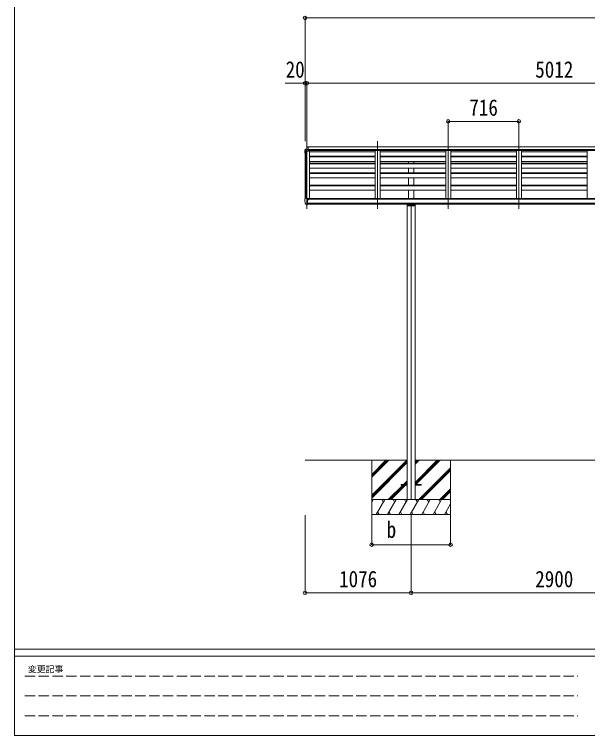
# Model space of a CAD drawing. Units: millimetres at full size. Extents: x -9783 to 9892, y -6828 to 6752.
# Drawn here: x -9783 to -3974, y -6828 to 483 of the extents above; entities that cross this region are included whole.
import ezdxf
from ezdxf.enums import TextEntityAlignment as Align

# ---------------------------------------------------------------- set-up
doc = ezdxf.new("R2010")
doc.units = ezdxf.units.MM
doc.header["$LTSCALE"] = 35
doc.header["$PDMODE"] = 32
doc.header["$PDSIZE"] = 35
doc.linetypes.add('DASHED3', pattern=[4, 3, -1])
for name, color, linetype, lineweight in [('0-0_0', 7, 'Continuous', 9), ('0-1_本体', 4, 'Continuous', 9), ('0-2_部品', 7, 'Continuous', 9), ('0-8_PARTS2', 2, 'Continuous', 9), ('0-A_寸法', 6, 'Continuous', 9), ('F-0_240', 7, 'Continuous', 9)]:
    doc.layers.add(name, color=color, linetype=linetype, lineweight=lineweight)
doc.styles.add('ＭＳ ゴシック', font='')
doc.styles.get('ＭＳ ゴシック').set_extended_font_data('MS Gothic')

msp = doc.modelspace()

# ---------------------------------------------------------------- linework, layer by layer
at = {"layer": '0-0_0'}
for p, q in [((-5801.42, -4036.17), (-6837.92, -4036.17)), ((-6161.92, -4036.17), (-6161.92, -4586.17)), ((-6161.92, -4392.48), (-5805.61, -4036.17)), ((-6161.92, -4180.35), (-6017.74, -4036.17)), ((-6161.92, -4194.49), (-6003.6, -4036.17)), ((-6161.92, -4208.63), (-5989.45, -4036.17)), ((-6161.92, -4406.62), (-5801.42, -4046.12)), ((-6161.92, -4420.76), (-5801.42, -4060.27)), ((-2901.42, -4036.17), (-5722.42, -4036.17)), ((-5722.42, -4261.35), (-5497.24, -4036.17)), ((-5722.42, -4275.49), (-5483.1, -4036.17)), ((-5722.42, -4077.5), (-5681.09, -4036.17)), ((-5722.42, -4063.36), (-5695.23, -4036.17)), ((-5722.42, -4049.22), (-5709.37, -4036.17)), ((-5714.46, -4281.67), (-5468.95, -4036.17)), ((-5361.92, -4036.17), (-5361.92, -4586.17)), ((-5685.11, -4436.17), (-5361.92, -4112.98)), ((-5670.97, -4436.17), (-5361.92, -4127.12)), ((-5656.82, -4436.17), (-5361.92, -4141.27)), ((-5993.47, -4436.17), (-5847.97, -4290.67)), ((-5979.33, -4436.17), (-5833.83, -4290.67)), ((-5965.19, -4436.17), (-5819.69, -4290.67)), ((-5838.97, -4281.67), (-5801.42, -4244.11)), ((-5824.83, -4281.67), (-5801.42, -4258.26)), ((-5810.69, -4281.67), (-5801.42, -4272.4)), ((-5472.97, -4436.17), (-5361.92, -4325.11)), ((-5458.83, -4436.17), (-5361.92, -4339.25)), ((-5444.69, -4436.17), (-5361.92, -4353.4)), ((-5361.92, -4436.17), (-6161.92, -4436.17)), ((-6161.92, -4463.67), (-6146.04, -4436.17)), ((-6117.17, -4586.17), (-6030.57, -4436.17)), ((-6045.57, -4462.15), (-6060.57, -4436.17)), ((-6001.7, -4586.17), (-5915.1, -4436.17)), ((-5930.1, -4462.15), (-5945.1, -4436.17)), ((-5886.23, -4586.17), (-5799.63, -4436.17)), ((-5814.63, -4462.15), (-5829.63, -4436.17)), ((-5770.76, -4586.17), (-5684.16, -4436.17)), ((-5699.16, -4462.15), (-5714.16, -4436.17)), ((-5655.29, -4586.17), (-5568.69, -4436.17)), ((-5583.69, -4462.15), (-5598.69, -4436.17)), ((-5539.82, -4586.17), (-5453.22, -4436.17)), ((-5483.22, -4436.17), (-5468.22, -4462.15)), ((-5367.75, -4436.17), (-5361.92, -4446.27)), ((-5424.35, -4586.17), (-5361.92, -4478.03)), ((-6161.92, -4586.17), (-5361.92, -4586.17)), ((-6102.17, -4560.19), (-6087.17, -4586.17)), ((-5986.7, -4560.19), (-5971.7, -4586.17)), ((-5871.23, -4560.19), (-5856.23, -4586.17)), ((-5755.76, -4560.19), (-5740.76, -4586.17)), ((-5640.29, -4560.19), (-5625.29, -4586.17)), ((-5524.82, -4560.19), (-5509.82, -4586.17)), ((-5409.35, -4560.19), (-5394.35, -4586.17))]:
    msp.add_line(p, q, dxfattribs=at)
at = {"layer": '0-1_本体'}
for p, q in [((-6804.42, -859.77), (-1819.42, -859.77)), ((-6837.92, -1385.72), (-6837.92, -903.29)), ((-6828.22, -1379.18), (-6828.22, -902.66)), ((-6804.42, -886.89), (-1819.42, -886.89)), ((-6801.42, -889.15), (-1822.42, -889.15)), ((-6801.42, -894.79), (-1822.42, -894.79)), ((-6801.42, -895.69), (-1822.42, -895.69)), ((-6792.92, -895.69), (-6792.92, -1384.31)), ((-6126.91, -911.15), (-6792.92, -911.15)), ((-6126.92, -895.69), (-6126.92, -1382.65)), ((-6076.92, -895.69), (-6076.92, -1382.65)), ((-5410.91, -911.15), (-6076.92, -911.15)), ((-5410.92, -895.69), (-5410.92, -1382.65)), ((-5360.92, -895.69), (-5360.92, -1382.65)), ((-4694.91, -911.15), (-5360.92, -911.15)), ((-4694.92, -895.69), (-4694.92, -1382.65)), ((-4644.92, -895.69), (-4644.92, -1382.65)), ((-3978.91, -911.15), (-4644.92, -911.15)), ((-3978.92, -895.69), (-3978.92, -1382.65)), ((-6126.91, -955.68), (-6792.92, -955.68)), ((-6126.91, -957.67), (-6792.92, -957.67)), ((-6792.92, -959.85), (-6126.92, -959.85)), ((-6126.92, -962.41), (-6792.92, -962.41)), ((-6126.92, -1007.15), (-6792.92, -1007.15)), ((-5410.91, -955.68), (-6076.92, -955.68)), ((-5410.91, -957.67), (-6076.92, -957.67)), ((-6076.92, -959.85), (-5410.92, -959.85)), ((-5410.92, -962.41), (-6076.92, -962.41)), ((-5410.92, -1007.15), (-6076.92, -1007.15)), ((-5789.42, -959.85), (-5789.42, -957.67)), ((-5789.42, -1026.9), (-5789.42, -1007.15)), ((-5734.42, -959.85), (-5734.42, -957.67)), ((-5734.42, -1026.9), (-5734.42, -1007.15)), ((-4694.91, -955.68), (-5360.92, -955.68)), ((-4694.91, -957.67), (-5360.92, -957.67)), ((-5360.92, -959.85), (-4694.92, -959.85)), ((-4694.92, -962.41), (-5360.92, -962.41)), ((-4694.92, -1007.15), (-5360.92, -1007.15)), ((-3978.91, -955.68), (-4644.92, -955.68)), ((-3978.91, -957.67), (-4644.92, -957.67)), ((-4644.92, -959.85), (-3978.92, -959.85)), ((-3978.92, -962.41), (-4644.92, -962.41)), ((-3978.92, -1007.15), (-4644.92, -1007.15)), ((-6792.92, -1026.9), (-6126.92, -1026.9)), ((-6792.92, -1030.92), (-6126.92, -1030.92)), ((-6792.92, -1075.36), (-6126.92, -1075.36)), ((-6076.92, -1026.9), (-5410.92, -1026.9)), ((-6076.92, -1030.92), (-5410.92, -1030.92)), ((-6076.92, -1075.36), (-5410.92, -1075.36)), ((-5789.42, -1123.34), (-5789.42, -1075.36)), ((-5734.42, -1123.34), (-5734.42, -1075.36)), ((-5360.92, -1026.9), (-4694.92, -1026.9)), ((-5360.92, -1030.92), (-4694.92, -1030.92)), ((-5360.92, -1075.36), (-4694.92, -1075.36)), ((-4644.92, -1026.9), (-3978.92, -1026.9)), ((-4644.92, -1030.92), (-3978.92, -1030.92)), ((-4644.92, -1075.36), (-3978.92, -1075.36)), ((-6792.92, -1123.34), (-6126.92, -1123.34)), ((-6126.92, -1128.73), (-6792.92, -1128.73)), ((-6076.92, -1123.34), (-5410.92, -1123.34)), ((-5410.92, -1128.73), (-6076.92, -1128.73)), ((-5360.92, -1123.34), (-4694.92, -1123.34)), ((-4694.92, -1128.73), (-5360.92, -1128.73)), ((-4644.92, -1123.34), (-3978.92, -1123.34)), ((-3978.92, -1128.73), (-4644.92, -1128.73)), ((-6792.92, -1172.78), (-6126.92, -1172.78)), ((-6076.92, -1172.78), (-5410.92, -1172.78)), ((-5789.42, -1248.84), (-5789.42, -1172.78)), ((-5734.42, -1248.84), (-5734.42, -1172.78)), ((-5360.92, -1172.78), (-4694.92, -1172.78)), ((-4644.92, -1172.78), (-3978.92, -1172.78)), ((-6792.92, -1248.84), (-6126.92, -1248.84)), ((-6126.92, -1255.64), (-6792.92, -1255.64)), ((-6792.92, -1299.19), (-6126.92, -1299.19)), ((-6076.92, -1248.84), (-5410.92, -1248.84)), ((-5410.92, -1255.64), (-6076.92, -1255.64)), ((-6076.92, -1299.19), (-5410.92, -1299.19)), ((-5789.42, -1382.65), (-5789.42, -1299.19)), ((-5734.42, -1382.65), (-5734.42, -1299.19)), ((-5360.92, -1248.84), (-4694.92, -1248.84)), ((-4694.92, -1255.64), (-5360.92, -1255.64)), ((-5360.92, -1299.19), (-4694.92, -1299.19)), ((-4644.92, -1248.84), (-3978.92, -1248.84)), ((-3978.92, -1255.64), (-4644.92, -1255.64)), ((-4644.92, -1299.19), (-3978.92, -1299.19)), ((-6816.42, -1384.31), (-6792.91, -1384.31)), ((-6787.92, -1389.28), (-6787.92, -1382.57)), ((-1835.92, -1382.57), (-6787.92, -1382.57)), ((-1812.42, -1389.28), (-6811.42, -1389.28)), ((-6811.42, -1430.5), (-1812.42, -1430.5)), ((-1812.42, -1442.36), (-6811.42, -1442.28)), ((-5801.42, -1459.08), (-5801.42, -4436.17)), ((-5722.42, -1459.08), (-5722.42, -4436.17))]:
    msp.add_line(p, q, dxfattribs=at)
msp.add_circle((-6803.94, -1394.01), 3, dxfattribs=at)
at = {"layer": '0-2_部品'}
for p, q in [((-6816.42, -857.76), (-6817.92, -857.76)), ((-6817.92, -857.76), (-6817.92, -860.16)), ((-6817.92, -886.25), (-6817.92, -860.16)), ((-6816.42, -857.76), (-6816.42, -859.48)), ((-6804.42, -858.51), (-6816.42, -857.77)), ((-6816.42, -859.48), (-6816.42, -859.49)), ((-6804.42, -858.51), (-6804.42, -887)), ((-6839.92, -905.04), (-6839.92, -893.97)), ((-6838.42, -905.04), (-6838.42, -904.41)), ((-6833.01, -885.17), (-6837.07, -890.98)), ((-6837.07, -901.42), (-6832.5, -901.16)), ((-6836.99, -902.91), (-6832.42, -902.66)), ((-6832.5, -901.16), (-6801.42, -901.16)), ((-6832.5, -902.66), (-6801.42, -902.66)), ((-6829.92, -884.6), (-6832.25, -884.74)), ((-6829.92, -884.6), (-6817.92, -884.6)), ((-6804.42, -885.53), (-6817.92, -884.7)), ((-6804.42, -885.73), (-6817.92, -884.99)), ((-6804.42, -887), (-6817.92, -886.25)), ((-6817.92, -886.25), (-6801.42, -888.74)), ((-6801.42, -902.66), (-6801.42, -888.74)), ((-6839.92, -1388.47), (-6839.92, -1389.1)), ((-6833.01, -1379.67), (-6837.07, -1385.47)), ((-6817.92, -1447.6), (-6817.92, -1379.1)), ((-6816.42, -1380.01), (-6817.92, -1380.01)), ((-6811.42, -1388.83), (-6817.92, -1388.43)), ((-6816.42, -1380.01), (-6816.42, -1386.18)), ((-6825.54, -1445.79), (-6835.28, -1430.41)), ((-6819.42, -1447.51), (-6823.12, -1447.28)), ((-6819.42, -1447.51), (-6817.92, -1447.6)), ((-6817.92, -1445.4), (-6817.42, -1445.4)), ((-6817.42, -1445.4), (-6816.92, -1444.4)), ((-6811.42, -1444.4), (-6816.92, -1444.4)), ((-6806.94, -1394.01), (-6806.42, -1394.01)), ((-6806.42, -1394.01), (-6806.12, -1394.01)), ((-5723.42, -1449.83), (-5800.42, -1449.83))]:
    msp.add_line(p, q, dxfattribs=at)
at = {"layer": '0-2_部品', "color": 4}
for p, q in [((-5861.92, -4281.67), (-5801.42, -4281.67)), ((-5861.92, -4281.67), (-5861.92, -4290.67)), ((-5801.42, -4290.67), (-5861.92, -4290.67)), ((-5722.42, -4281.67), (-5661.92, -4281.67)), ((-5661.92, -4290.67), (-5722.42, -4290.67)), ((-5661.92, -4281.67), (-5661.92, -4290.67))]:
    msp.add_line(p, q, dxfattribs=at)
at = {"layer": '0-2_部品'}
for points in [[(-6804.42, -859.67), (-6808.02, -859.61), (-6816.42, -859.49)], [(-6817.92, -1379.1), (-6829.92, -1379.1), (-6832.25, -1379.24)], [(-6811.42, -1444.4), (-6811.42, -1386.18), (-6816.42, -1386.18)], [(-6817.92, -1433.71), (-6814.75, -1433.3), (-6811.42, -1432.87)], [(-6806.12, -1392.83), (-6806.12, -1394.01), (-6801.42, -1394.01)], [(-6801.42, -1392.4), (-6801.42, -1394.01), (-6800.94, -1394.01)], [(-5803.42, -1442.49), (-5803.42, -1459.08), (-5720.42, -1459.08), (-5720.42, -1442.49)]]:
    msp.add_lwpolyline(points, dxfattribs=at)
for centre, radius, start, end in [((-6836.92, -893.97), 3, 93, 180), ((-6836.92, -904.41), 3, 93, 180), ((-6637.92, -905.04), 202, 180, 188.0693), ((-6836.92, -904.41), 1.5, 93, 180), ((-6637.92, -905.04), 200.5, 180, 184.04721), ((-6832.19, -885.74), 1, 93.5, 145), ((-6836.92, -1388.47), 3, 93, 180), ((-6832.19, -1380.24), 1, 93.5, 145), ((-6647.42, -1389.1), 192.49, 180.0008, 192.1233), ((-6832.69, -1428.91), 3, 191.83348, 210), ((-6822.94, -1444.29), 3, 210, 266.5), ((-6803.92, -1394.01), 2.5, 151.64236, 180), ((-6803.92, -1394.01), 2.5, 0, 151.64236)]:
    msp.add_arc(centre, radius, start, end, dxfattribs=at)
msp.add_ellipse((-6774.58, -860.41), major_axis=(-43.33, 0.25), ratio=0.060879, start_param=6.0196548, end_param=6.2835435, dxfattribs=at)
at = {"layer": '0-8_PARTS2', "color": 6}
for p, q in [((-6817.92, -215.56), (-1805.92, -215.56)), ((-5385.92, -601.46), (-4669.92, -601.46))]:
    msp.add_line(p, q, dxfattribs=at)
at = {"layer": '0-8_PARTS2'}
for p, q in [((-6817.92, -1489.66), (-6817.92, -802.74)), ((-6101.92, -1489.66), (-6101.92, -802.74)), ((-5385.92, -1489.66), (-5385.92, -802.74)), ((-4669.92, -1489.66), (-4669.92, -802.74)), ((-5761.92, -1456.29), (-5761.92, -4438.97))]:
    msp.add_line(p, q, dxfattribs=at)
at = {"layer": '0-A_寸法'}
for p, q in [((-6837.92, 446.79), (-6837.92, -215.56)), ((-6837.92, 446.79), (-353.91, 446.79)), ((-6837.92, -215.56), (-7037.92, -215.56)), ((-6837.92, -215.56), (-6837.92, -802.74)), ((-6817.92, -215.56), (-6837.92, -215.56)), ((-6817.92, -215.56), (-6817.92, -811.65)), ((-6817.92, -215.56), (-6817.92, -802.74)), ((-5385.92, -601.46), (-5385.92, -811.65)), ((-4669.92, -601.46), (-4669.92, -811.65)), ((-6837.92, -5381.35), (-6837.92, -4594.17)), ((-6161.92, -4892.83), (-6161.92, -4594.17)), ((-5761.92, -5381.35), (-5761.92, -4594.17)), ((-5361.92, -4892.83), (-5361.92, -4594.17)), ((-6161.92, -4892.83), (-5361.92, -4892.83)), ((-6837.92, -5381.35), (-5761.92, -5381.35)), ((-5761.92, -5381.35), (-2861.92, -5381.35))]:
    msp.add_line(p, q, dxfattribs=at)
for p in [(-6837.92, 446.79), (-6837.92, -215.56), (-6817.92, -215.56), (-5385.92, -601.46), (-4669.92, -601.46), (-6161.92, -4892.83), (-5361.92, -4892.83), (-6837.92, -5381.35), (-5761.92, -5381.35)]:
    msp.add_point(p, dxfattribs=at)
at = {"layer": 'F-0_240', "color": 5}
for p, q in [((-9783.03, 6751.9), (-9783.03, -6828.1)), ((-9783.03, -5953.1), (9396.97, -5953.1)), ((-9783.03, -6023.1), (6285.75, -6023.1)), ((-9783.03, -6828.1), (9396.97, -6828.1))]:
    msp.add_line(p, q, dxfattribs=at)
at = {"layer": 'F-0_240', "color": 4, "linetype": 'DASHED3'}
for p, q in [((-9678.03, -6224.35), (-4074.25, -6224.35)), ((-9678.03, -6425.6), (-4074.25, -6425.6)), ((-9678.03, -6626.85), (-4074.25, -6626.85))]:
    msp.add_line(p, q, dxfattribs=at)

# ---------------------------------------------------------------- texts
at = {"layer": '0-A_寸法', "color": 7, "style": 'ＭＳ ゴシック', "width": 0.85}
for s, p in [('20', (-7034.17, -208.56)), ('5012', (-4504.42, -208.56)), ('716', (-5172.29, -594.46)), ('b', (-6010.04, -4873.83)), ('1076', (-6492.42, -5374.35)), ('2900', (-4504.42, -5374.35))]:
    msp.add_text(s, height=166.8, dxfattribs=at).set_placement(p, align=Align.BOTTOM_LEFT)
at = {"layer": 'F-0_240', "style": 'ＭＳ ゴシック'}
msp.add_text('変更記事', height=64.15, dxfattribs=at).set_placement((-9646.27, -6206.85), align=Align.BOTTOM_LEFT)

doc.saveas('drawing.dxf')
